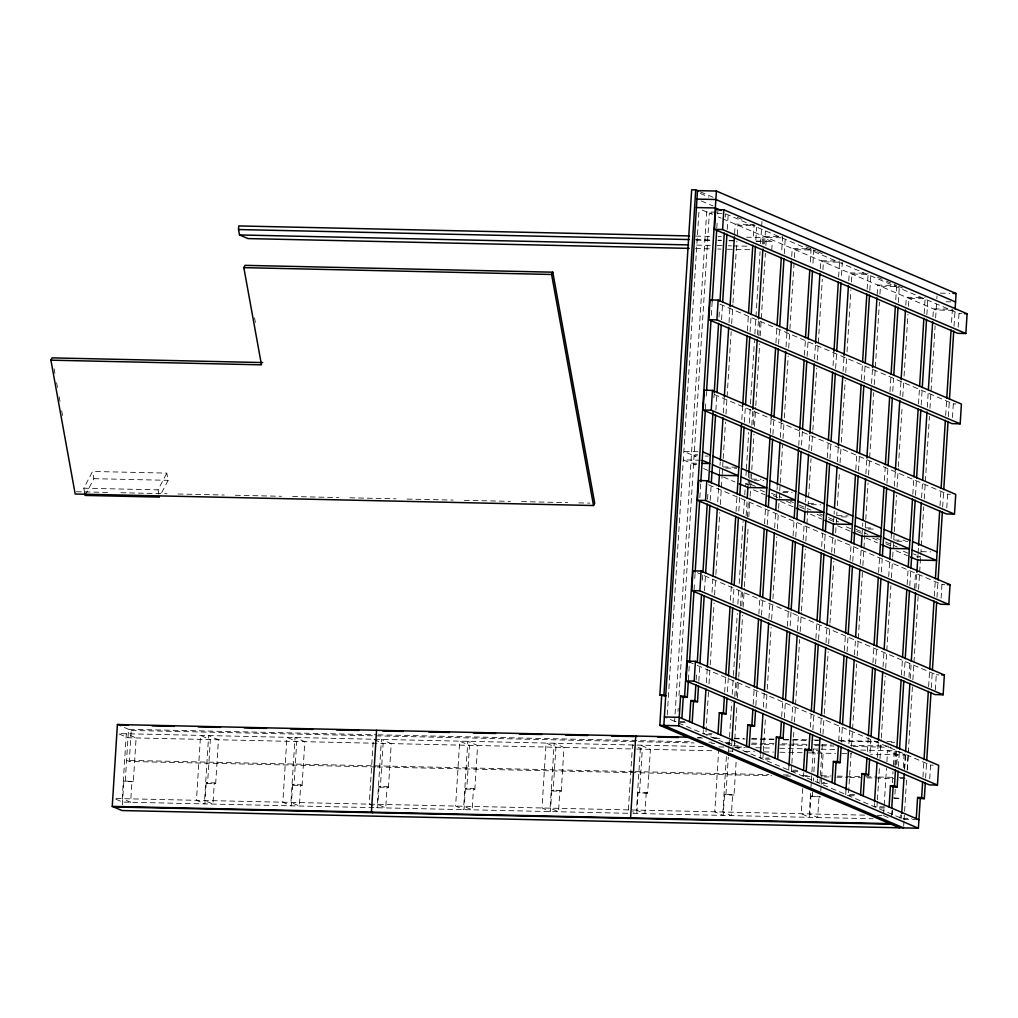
<?xml version="1.0" encoding="UTF-8"?>
<svg xmlns="http://www.w3.org/2000/svg" width="1018" height="1018" viewBox="0 0 1018 1018"><rect width="100%" height="100%" fill="white"/><g stroke="black" fill="none" stroke-linecap="round" stroke-linejoin="round"><path stroke-width="0.75" stroke-dasharray="5 3.75" d="M122.364 804.907L123.865 780.908L133.358 781.684L136.107 737.935L126.308 733.749L122.224 798.659L130.635 802.26L131.971 781.099M133.358 781.684L125.252 781.506L128.535 729.295L376.571 734.792M375.706 766.948L129.261 761.477L131.207 730.44L118.737 725.109M206.209 782.74L204.873 803.902L196.461 800.313L200.546 735.403L210.344 739.59L207.596 783.326L215.689 783.516L218.437 739.768L208.639 735.581L204.554 800.492L212.978 804.093L214.302 782.918L206.209 782.74L207.596 783.326M292.599 784.662L291.263 805.823L282.851 802.222L286.936 737.312L296.734 741.498L293.986 785.247L302.079 785.425L304.827 741.689L295.029 737.49L290.944 802.4L299.368 806.001L300.692 784.84L292.599 784.662L293.986 785.247M378.989 786.57L377.653 807.745L369.241 804.144L373.326 739.233L383.124 743.42L380.376 787.168L388.469 787.347L391.217 743.598L381.419 739.412L377.334 804.322L385.758 807.923L387.082 786.749L378.989 786.57L380.376 787.168M465.379 788.492L464.043 809.654L455.619 806.065L459.703 741.155L469.514 745.341L466.753 789.077L474.859 789.268L477.607 745.52L467.809 741.333L463.724 806.243L472.148 809.844L473.472 788.67L465.379 788.492L466.753 789.077M551.769 790.413L550.433 811.575L542.009 807.974L546.093 743.064L555.904 747.25L553.143 790.999L561.249 791.177L563.997 747.441L554.199 743.242L550.114 808.152L558.526 811.753L559.862 790.592L551.769 790.413L553.143 790.999M628.399 809.895L632.483 744.985L636.683 746.779M646.252 792.5L644.916 813.675L636.505 810.073L640.589 745.163L650.387 749.35L647.639 793.098L638.159 792.322L636.823 813.497L632.611 811.69M647.639 793.098L639.533 792.92L642.294 749.172L638.082 747.377M667.248 714.941L699.01 210.293M678.001 711.391L678.204 708.223M678.993 695.523L709.355 213.08L715.654 213.22M688.384 679.935L689.275 665.67M694.06 589.575L694.365 584.828M694.76 578.479L695.167 572.141M699.85 497.637L700.753 483.372M705.436 408.867L705.83 402.517M706.237 396.18L706.53 391.421M711.315 315.338L712.218 301.073M716.799 228.147L717.308 220.219M717.703 213.882L717.906 210.713M696.159 679.999L696.554 673.661M702.433 580.133L702.84 573.796M707.523 499.291L708.019 491.363M713.911 397.834L714.102 394.666M718.988 316.992L719.497 309.065M725.274 217.114L725.478 213.945M698.832 681.144L699.824 665.288M704.507 590.784L705.512 574.941M710.195 500.436L711.2 484.581M715.883 410.076L716.876 394.221M721.571 319.716L722.564 303.86M727.246 229.355L728.15 215.091M703.349 730.377L703.145 733.545L712.053 733.749M706.339 682.76L707.243 668.482M712.027 592.311L712.829 579.611M717.715 501.849L718.619 487.571M719.484 473.904L719.917 466.931M720.019 465.353L720.222 462.172M723.314 412.977L724.205 398.7M729.003 322.528L729.906 308.238M734.589 233.656L735.2 224.125L754.096 224.545L753.193 238.823M708.515 691.846L705.818 734.691L714.725 734.881M709.012 683.905L710.106 666.446M710.208 664.856L714.102 602.974M714.598 595.034L715.807 575.997M715.896 574.406L719.79 512.512M720.299 504.584L722.195 474.426M722.246 473.624L722.589 468.076M722.691 466.486L723.085 460.149M723.187 458.558L725.49 422.05M725.987 414.122L731.178 331.601M731.675 323.66L732.871 304.624M732.973 303.033L736.867 241.139M737.274 234.789L737.872 225.271L755.191 225.652M718.772 748.485L714.789 811.817L723.213 815.405L724.536 794.244L734.029 795.02L736.192 760.65M724.663 692.189L725.669 676.334M730.453 600.251L731.357 585.986M736.039 511.469L737.032 495.626M741.829 419.531L742.72 405.266M747.403 330.761L748.408 314.906M727.437 691.744L728.341 677.479M733.024 602.974L734.029 587.119M738.813 511.036L739.704 496.771M744.4 422.254L745.392 406.411M750.088 331.906L750.979 317.641M755.865 239.955L756.667 227.281M726.381 756.578L722.895 811.995L731.306 815.596L732.642 794.422M728.608 751.513L728.913 746.741M729.015 745.176L729.41 738.813M729.512 737.248L731.713 702.305M732.196 694.467L733.304 676.919M733.393 675.456L737.299 613.434M737.885 604.158L738.801 589.638M739.183 583.568L743.089 521.394M743.56 513.848L744.667 496.415M744.756 494.837L745.392 484.886M745.99 475.368L746.283 470.609M746.385 469.018L748.688 432.523M749.286 423.004L750.381 405.546M750.482 403.955L754.478 340.47M754.872 334.133L760.064 251.611M760.561 243.671L761.96 221.453M734.029 795.02L725.923 794.829L728.29 757.341M762.749 243.862L762.482 237.55L746.614 237.207M731.662 745.736L731.853 742.555M734.754 696.541L735.747 680.66M740.442 606.079L741.448 590.211M746.13 515.617L747.136 499.749M748.039 485.471L748.434 479.122M748.535 477.531L748.828 472.772M751.831 425.168L752.722 410.878M757.519 334.706L758.512 318.838M763.207 244.256L763.704 236.316L782.6 236.736L781.608 252.591M732.667 751.602L733.164 743.662M736.154 696.147L737.057 681.767M741.829 605.837L742.746 591.305M747.416 517.106L748.434 500.856M749.439 484.988L749.732 480.216M749.833 478.638L750.139 473.879M753.231 424.671L754.134 410.394M758.817 335.8L759.822 319.932M764.607 243.76L765.409 231.061M734.729 740.531L734.334 746.868L747.696 747.174M734.831 738.941L736.93 705.614M737.426 697.674L738.623 678.637M738.724 677.046L742.618 615.152M743.115 607.224L744.311 588.175M744.413 586.597L748.205 526.281M748.815 516.762L750.011 497.726M750.113 496.135L751.106 480.267M751.208 478.676L754.007 434.241M754.503 426.313L755.7 407.264M755.801 405.673L759.695 343.791M760.191 335.851L765.383 253.329M765.88 245.389L766.376 237.461L782.129 237.805M771.759 250.212L772.28 241.737L762.482 237.55M753.18 704.38L754.185 688.524M758.868 614.019L759.772 599.755M764.556 523.659L765.447 509.394M770.244 433.299L771.135 419.034M775.92 342.951L776.823 328.674M755.852 705.525L756.858 689.67M761.54 615.165L762.444 600.9M767.228 524.804L768.221 508.949M772.916 434.444L773.807 420.179M778.592 344.084L779.597 328.241M784.28 253.737L785.183 239.459M760.37 754.745L760.179 757.914L769.086 758.117M763.373 707.141L764.264 692.851M768.959 618.27L769.964 602.401M774.647 527.808L775.551 513.53M776.543 497.662L776.95 491.312M777.052 489.722L777.243 486.553M780.348 437.358L781.239 423.068M786.036 346.896L786.927 332.619M791.724 256.434L792.22 248.507L811.117 248.926L810.124 264.782M763.245 752.709L762.851 759.059L771.759 759.263M763.347 751.131L765.447 717.805M766.045 708.274L767.139 690.828M767.241 689.237L771.135 627.342M771.631 619.415L772.535 605.125M772.929 598.775L776.823 536.893M777.319 528.953L778.528 509.903M778.617 508.326L779.215 498.795M779.266 498.006L779.623 492.457M779.724 490.867L780.119 484.517M780.221 482.926L782.613 444.841M783.02 438.491L783.911 424.213M784.318 417.864L788.212 355.969M788.708 348.041L789.803 330.583M789.904 328.992L794.002 263.929M794.396 257.579L794.893 249.652L813.789 250.072L812.898 264.336M781.697 716.557L782.702 700.715M787.385 626.21L788.377 610.355M793.073 535.85L794.065 519.994M798.748 445.49L799.652 431.225M804.436 355.129L805.442 339.287M784.369 717.703L785.374 701.86M790.159 625.765L791.05 611.5M795.745 536.995L796.738 521.14M801.522 445.044L802.426 430.779M807.109 356.275L808.114 340.419M788.988 765.345L788.683 770.104L797.603 770.308M791.788 720.909L792.78 705.041M797.476 630.447L798.468 614.579M803.164 539.998L804.169 524.13M805.022 510.463L805.467 503.49M805.556 501.912L805.76 498.731M808.852 449.536L809.755 435.259M814.553 359.087L815.443 344.797M820.241 268.625L820.737 260.697L839.634 261.117M791.368 771.25L791.762 764.9M791.864 763.309L794.053 728.404M794.46 722.055L799.652 639.533M800.148 631.593L801.344 612.556M801.446 610.965L805.34 549.071M805.836 541.143L811.028 458.622M811.537 450.681L812.733 431.645M812.835 430.054L816.729 368.16M817.225 360.219L822.315 279.288M822.913 269.77L823.409 261.83L842.306 262.25L841.313 278.105M802.769 788.403L801.179 813.726L809.603 817.327L810.926 796.165L820.406 796.929L810.926 796.165M803.571 775.729L803.775 772.56M810.315 727.17L811.117 714.483M815.902 638.388L816.894 622.545M821.679 546.45L822.48 533.763M827.265 457.68L828.27 441.825M833.055 365.729L833.857 353.055M838.641 276.96L839.532 262.695M812.886 729.893L813.789 715.629M818.574 639.533L819.465 625.268M824.262 549.173L825.153 534.908M829.937 458.825L830.942 442.97M835.625 368.465L836.529 354.2M810.57 793.327L809.285 813.904L817.696 817.505L819.032 796.343M810.977 786.99L811.27 782.244M811.371 780.666L813.357 748.994L823.168 753.193L821.691 776.619M812.313 796.75L812.606 792.068M813.293 781.124L813.497 778.006M813.891 771.759L815.062 753.002L812.262 751.806M817.403 779.114L817.2 782.295L824.631 782.46M820.304 733.1L821.297 717.232M825.992 642.638L826.985 626.77M831.681 552.189L832.686 536.308M833.577 522.03L833.984 515.681M834.073 514.103L834.276 510.921M837.369 461.727L838.374 445.859M843.069 371.265L843.96 356.987M848.757 280.815L849.254 272.875L868.15 273.295M820.279 777.09L819.872 783.44L827.303 783.605M820.381 775.5L822.468 742.173M822.977 734.245L824.173 715.196M824.275 713.605L828.168 651.724M828.665 643.783L829.861 624.734M829.963 623.156L833.857 561.262M834.353 553.321L835.256 539.044M835.651 532.694L836.656 516.826M836.745 515.235L836.949 512.067M837.356 505.717L839.545 470.8M840.041 462.872L840.944 448.582M841.339 442.245L845.233 380.35M845.742 372.41L846.632 358.132M847.04 351.783L850.933 289.888M851.43 281.961L851.926 274.02L867.68 274.376M820.801 790.681L821.106 785.998M821.195 784.433L821.59 778.185M838.73 740.939L839.723 725.083M844.418 650.578L845.411 634.723M850.094 560.218L851.099 544.375M855.782 469.871L856.787 454.015M861.47 379.51L862.462 363.655M867.158 289.15L868.049 274.885M841.402 742.084L842.395 726.228M847.091 651.724L848.083 635.868M852.779 561.363L853.771 545.508M858.454 471.003L859.459 455.161M864.142 380.656L865.135 364.8M869.83 290.295L870.823 274.44M846.022 789.713L845.716 794.485L854.624 794.676M848.91 743.7L849.814 729.41M854.509 654.828L855.502 638.96M860.197 564.366L861.19 548.498M862.055 534.832L862.488 527.871M862.59 526.281L862.793 523.112M865.885 473.917L866.789 459.627M871.573 383.455L872.477 369.178M877.172 294.584L877.77 285.065L896.667 285.485L886.334 281.07M851.086 752.773L848.388 795.618L857.296 795.821M851.493 746.423L856.685 663.901M857.181 655.974L862.475 571.861M862.87 565.512L864.766 535.366M864.791 534.552L865.16 529.016M865.262 527.426L865.669 521.076M865.771 519.485L868.061 482.99M868.558 475.062L873.749 392.528M874.246 384.6L879.437 302.079M879.946 294.138L880.443 286.211L897.761 286.592M867.349 751.538L868.239 737.274M872.935 662.769L873.928 646.914M878.61 572.409L879.514 558.144M884.4 480.471L885.202 467.784M889.986 391.688L890.877 377.423M895.764 299.75L896.565 287.076M870.021 752.684L870.81 739.997M875.607 663.914L876.6 648.059M881.384 571.963L882.186 559.289M886.971 483.194L887.874 468.929M892.761 391.256L893.55 378.569M898.347 302.473L899.238 288.209M874.437 803.495L874.233 806.663L887.594 806.969M877.325 757.468L878.33 741.6M883.026 667.019L884.018 651.138M888.714 576.557L889.707 560.689M890.61 546.411L891.005 540.062M891.106 538.471L891.412 533.712M894.402 486.095L895.395 470.227M900.09 395.646L901.095 379.778M905.791 305.184L906.287 297.256L925.184 297.676M877.312 801.459L876.905 807.808L884.337 807.974M877.401 799.881L879.501 766.554M879.997 758.614L881.206 739.564M881.295 737.986L885.189 676.092M885.698 668.152L890.89 585.63M891.386 577.702L892.582 558.653M892.684 557.075L893.677 541.194M893.779 539.616L894.186 533.267M894.275 531.676L896.578 495.181M897.074 487.24L898.27 468.204M898.372 466.613L902.164 406.309M902.762 396.791L903.666 382.501M904.06 376.151L907.954 314.269M908.463 306.329L908.959 298.389L924.7 298.745M883.624 813.98L886.513 768.056M886.907 761.731L887.607 750.648L897.405 754.834L896.718 765.765M892.328 782.715L893.015 771.695M893.41 765.396L894.504 748.077M891.615 815.736L891.972 810.035M894.809 765.078L895.738 750.228M892.226 814.616L892.506 810.086M895.764 765.307L896.756 749.464M901.439 674.959L902.444 659.104M907.127 584.599L908.132 568.744M912.815 494.239L913.706 479.974M918.503 403.879L919.496 388.023M924.179 313.519L925.082 299.254M895.242 789.205L894.657 798.583L901.401 798.736M898.436 766.452L899.428 750.597M904.124 676.092L905.117 660.249M909.799 585.744L910.805 569.889M915.487 495.384L916.391 481.12M921.175 405.024L922.168 389.169M926.864 314.664L927.754 300.399M900.103 818.294L900.319 814.794M903.297 767.597L904.188 753.333M908.972 677.288L909.876 663.023M914.558 588.557L915.449 574.292M901.414 818.281L901.617 815.113M904.506 769.086L905.511 753.218M910.194 678.624L911.199 662.756M915.895 588.175L916.785 573.885M917.791 558.017L918.02 554.403M918.083 553.258L918.58 545.33M921.583 497.713L922.575 481.845M927.271 407.264L928.174 392.973M932.959 316.802L933.468 308.874L952.364 309.281L951.359 325.136M904.62 769.074L905.651 752.76M903.653 826.311L903.946 821.551M904.048 819.974L906.745 777.192M907.178 770.232L912.421 686.883M912.866 679.769L918.109 596.561M918.567 589.32L919.559 573.452M919.661 571.861L920.654 555.993M920.756 554.403L923.759 506.799M924.255 498.858L925.247 482.99M925.349 481.399L929.447 416.337M929.943 408.396L935.135 325.875M935.631 317.947L936.675 301.544M936.84 298.719L937.018 295.894M907.343 769.417L908.514 750.8M922.944 776.925L923.835 762.66M928.62 686.565L929.625 670.722M934.308 596.217L935.3 580.362M939.996 505.857L940.988 490.002M945.684 415.497L946.676 399.641M925.616 778.07L926.609 762.215M931.292 687.71L932.297 671.855M936.98 597.35L937.972 581.507M942.668 507.002L943.661 491.147M948.356 416.642L949.349 400.787M954.031 326.282L955.037 310.426L936.14 310.006L722.742 218.806M929.727 778.808L930.592 765.129L694.607 664.27M935.313 690.013L936.267 674.819L697.368 572.714M941.09 598.19L941.955 584.51L705.97 483.652M946.778 507.88L947.643 494.201L711.646 393.342M952.454 417.558L953.319 403.891L717.334 303.033M958.142 327.249L959.007 313.569L725.923 213.958M84.596 492.534L83.807 488.207L92.574 471.461L166.812 473.103L168.123 480.331L159.368 497.077M85.118 495.422L93.885 478.676L92.574 471.461M158.833 494.188L158.057 489.849L166.812 473.103M716.125 212.151L706.683 211.948L674.629 721.355L689.479 721.686M717.232 213.258L721.953 213.36M695.828 236.074L711.697 236.43M718.046 236.57L721.215 236.634M695.599 239.688L711.467 240.032M717.817 240.172L720.999 240.248M728.926 240.426L736.867 240.604M755.916 241.024L762.253 241.164M696.108 240.057L711.976 240.401M718.326 240.541L721.495 240.617M729.435 240.795L734.194 240.897M756.412 241.393L772.28 241.737M696.579 245.096L710.869 245.414M717.219 245.554L721.978 245.656M728.328 245.796L731.497 245.872M733.087 245.898L748.955 246.254M695.574 248.519L711.442 248.876M717.792 249.016L720.973 249.079M727.31 249.219L751.119 249.754M940.352 293.146L949.794 293.362M946.116 301.748L950.837 301.862M959.007 313.569L961.705 313.633M953.319 403.891L956.017 403.942M698.004 451.738L683.829 451.419L691.413 454.652L697.712 454.791M697.228 455.873L694.085 455.797L696.948 457.031M705.105 456.039L708.261 456.115M700.626 460.276L683.307 459.881L690.878 463.126L697.177 463.266M696.694 464.335L693.551 464.272L697.852 466.104M723.073 466.918L737.248 467.224M725.745 468.051L736.765 468.305M751.589 479.096L761.031 479.313M754.262 480.241L763.716 480.458M947.643 494.201L950.341 494.264M783.249 491.363L789.548 491.49M782.778 492.432L792.22 492.636M93.885 478.676L168.123 480.331M808.623 503.477L816.487 503.643M83.807 488.207L158.057 489.849M811.295 504.623L820.737 504.826M76.388 491.732L109.779 492.47M120.9 492.725L167.016 493.743M178.15 493.997L224.253 495.015M235.387 495.257L281.49 496.288M292.624 496.529L338.727 497.56M349.861 497.802L395.977 498.82M407.098 499.074L453.214 500.092M464.335 500.347L510.451 501.365M521.585 501.619L567.688 502.637M578.822 502.879L589.944 503.134M837.127 515.655L848.159 515.91M841.377 516.839L849.254 517.017M865.644 527.846L873.52 528.024M868.29 528.978L876.167 529.156M894.135 540.024L905.155 540.265M896.833 541.182L907.865 541.423M921.341 551.654L930.796 551.858M916.544 556.871L920.603 556.961L913.286 553.83M941.955 584.51L944.653 584.574M936.267 674.819L938.978 674.883M680.266 722.564L686.208 722.704M697.737 737.414L700.918 737.477M712.053 737.732L720.006 737.91M734.309 738.228L743.853 738.432M751.806 738.61L774.062 739.106M783.605 739.322L791.546 739.488M793.137 739.526L807.452 739.844M813.815 739.984L818.574 740.099M839.252 740.557L877.414 741.397M886.945 741.613L894.898 741.791M697.483 737.948L703.845 738.088M714.98 738.33L722.933 738.508M734.054 738.763L745.189 739.004M751.551 739.144L773.807 739.641M783.351 739.857L808.788 740.417M815.151 740.557L818.319 740.633M840.588 741.129L878.75 741.969M891.463 742.249L894.644 742.326M378.162 734.831L691.387 741.778M708.884 742.173L712.066 742.249M724.778 742.529L731.14 742.669M751.806 743.127L774.074 743.624M782.015 743.802L791.559 744.005M793.149 744.043L807.452 744.362M813.815 744.502L820.177 744.642M821.768 744.68L831.312 744.883M850.386 745.316L888.549 746.156M131.207 730.44L694.06 742.924M711.557 743.318L714.738 743.382M725.859 743.636L735.403 743.84M751.297 744.196L762.431 744.438M764.022 744.476L773.565 744.692M779.928 744.832L806.956 745.43M814.896 745.609L819.668 745.71M821.259 745.749L833.984 746.029M853.059 746.461L891.221 747.301M733.138 745.761L740.57 745.927M703.311 746.55L118.203 733.571L128.001 737.757L635.207 749.019M718.873 746.907L724.269 747.021M735.111 747.263L744.654 747.479M755.789 747.721L773.273 748.103M779.635 748.255L803.482 748.777M813.026 748.994L819.388 749.133M820.979 749.172L835.282 749.49M860.719 750.05L895.7 750.826L905.498 755.012L870.53 754.236M636.797 749.057L713.122 750.75M728.672 751.093L732.731 751.182M744.921 751.449L754.453 751.666M763.996 751.869L773.54 752.086M779.89 752.226L802.159 752.722M808.521 752.862L835.549 753.46M841.899 753.6L851.442 753.816M930.592 765.129L933.29 765.192M792.844 771.275L800.275 771.44M633.781 771.593L126.588 760.331L129.261 761.477M635.372 771.631L768.934 774.596M783.249 774.914L789.599 775.054M802.324 775.334L808.686 775.474M821.399 775.754L830.942 775.97M837.305 776.11L859.561 776.607M865.924 776.747L877.058 776.989M878.649 777.027L892.951 777.345M899.314 777.485L904.086 777.587L906.758 778.732M377.296 766.987L771.606 775.741M785.921 776.06L790.693 776.161M804.996 776.48L812.949 776.658M824.084 776.899L830.433 777.039M836.796 777.179L847.93 777.434M849.521 777.459L860.643 777.714M867.005 777.854L894.033 778.452M900.396 778.592L905.167 778.706M893.27 797.985L901.363 798.163M864.587 815.138L114.118 798.481L122.542 802.082L631.325 813.369M877.312 815.418L882.084 815.52M902.902 818.319L911.81 818.51M632.916 813.407L873.011 818.739M917.447 819.719L904.086 819.426L665.848 717.601M700.422 191.88L713.58 197.505M700.282 193.458L708.91 197.148M701.351 200.966L713.045 205.967M737.248 217.356L744.565 220.473M805.951 246.712L816.181 251.09M817.645 251.713L824.949 254.831M877.567 277.316L884.871 280.446M898.029 286.071L905.333 289.188M702.28 210.064L712.511 214.429M718.352 216.936L721.278 218.183M755.356 486.337L749.502 483.83L745.456 483.741L751.309 486.248M771.44 493.208L781.684 497.586M790.452 501.34L793.378 502.587M799.232 505.081L810.926 510.082M819.694 513.836L822.62 515.083M828.474 517.589L838.705 521.954M856.253 529.462L867.96 534.463M876.727 538.204L879.654 539.464M885.507 541.958L897.202 546.959M760.077 489.989L764.467 491.872M773.247 495.613L777.625 497.497M786.405 501.25L792.259 503.745M799.563 506.875L806.88 509.993M817.11 514.37L821.501 516.241M828.805 519.371L834.658 521.865M846.352 526.866L850.743 528.749M856.596 531.243L863.9 534.374M872.68 538.115L878.534 540.622M885.838 543.739L890.228 545.623M903.386 551.247L907.776 553.118M703.603 468.56L707.904 470.405M723.505 477.06L734.983 481.972M753.447 489.862L764.938 494.773M780.526 501.441L793.455 506.964M810.481 514.243L821.971 519.155M837.56 525.81L850.475 531.332M866.051 537.988L877.529 542.899M896.031 550.802L907.572 555.739M690.229 662.413L693.143 663.66M883.522 815.558L890.534 818.561M724.536 794.244L725.923 794.829M638.159 792.322L639.533 792.92M559.862 790.592L561.249 791.177M473.472 788.67L474.859 789.268M387.082 786.749L388.469 787.347M300.692 784.84L302.079 785.425M214.302 782.918L215.689 783.516M123.865 780.908L125.252 781.506M254.551 317.82L255.391 322.439M54.069 368.783L54.921 373.453M56.614 382.781L57.466 387.451M59.159 396.791L59.998 401.461M61.704 410.801L62.543 415.471"/><path stroke-width="1.5" d="M916.264 818.612L917.587 797.45L920.259 798.583L918.401 828.219L122.007 810.544L112.247 806.383L117.401 724.536L688.206 737.197M689.224 248.379L248.023 238.581L239.51 234.942L238.53 229.534L238.746 225.932L689.479 235.934M376.571 730.288L371.417 812.135L372.753 812.695M659.88 694.963L665.708 695.816L659.88 694.963L691.667 189.781L695.714 189.87L698.59 191.091M899.505 827.799L659.804 725.35L661.662 695.727M663.927 695.052L695.714 189.87M918.401 828.219L678.701 725.77L680.558 696.147L684.605 696.236L687.29 697.368L688.283 681.526M681.907 718.453L683.231 697.279L680.558 696.147M684.605 696.236L716.392 191.053L697.495 190.633L663.851 725.44L903.551 827.889M686.081 680.915L687.328 661.166L695.421 661.344L938.685 765.307L937.451 785.069L929.345 784.891L686.081 680.915L694.174 681.093L937.451 785.069M691.756 590.605L693.004 570.856L701.109 571.034L944.373 674.998L943.126 694.76L935.033 694.581L691.756 590.605L699.862 590.784L943.126 694.76M697.445 500.296L698.692 480.534L706.785 480.725L950.048 584.688L948.814 604.45L940.708 604.259L697.445 500.296L705.538 500.474L948.814 604.45M703.12 409.987L704.367 390.225L712.473 390.403L955.737 494.379L954.49 514.128L946.396 513.95L703.12 409.987L711.226 410.165L954.49 514.128M708.808 319.677L710.055 299.916L718.148 300.094L961.412 404.07L960.178 423.819L952.072 423.641L708.808 319.677L716.901 319.856L960.178 423.819M714.483 229.355L715.73 209.606L723.836 209.784L967.1 313.76L965.853 333.51L957.76 333.331L714.483 229.355L722.589 229.546L965.853 333.51M689.479 662.502L693.971 591.165M695.167 572.141L699.646 500.805M700.842 481.781L705.334 410.445M706.632 389.843L711.022 320.097M712.218 301.073L716.71 229.737M689.479 721.686L690.815 700.524L694.861 700.613L697.534 701.758L698.526 685.903M694.174 681.093L695.421 661.344M699.862 590.784L701.109 571.034M705.538 500.474L706.785 480.725M711.226 410.165L712.473 390.403M716.901 319.856L718.148 300.094M722.589 229.546L723.836 209.784M692.151 722.831L693.487 701.669L690.815 700.524M694.861 700.613L695.854 684.758M697.254 662.565L701.542 594.397M702.942 572.205L707.23 504.037M708.617 481.845L713.007 412.099M714.203 393.075L718.593 323.33M719.993 301.137L724.282 232.969M699.926 663.711L704.214 595.543M705.614 573.35L709.902 505.183M711.289 482.99L715.578 414.822M716.977 392.63L721.266 324.475M722.665 302.282L726.954 234.115M703.438 728.786L705.945 689.11M707.332 666.892L711.633 598.648M713.033 576.43L717.321 508.198M718.721 485.98L719.421 474.872M720.311 460.581L723.009 417.736M724.307 397.109L728.71 327.287M730.008 306.647L734.398 236.825M717.995 733.876L719.319 712.702L723.378 712.804L726.05 713.936L727.043 698.094M720.668 735.021L721.991 713.847L719.319 712.702M723.378 712.804L724.371 696.948M725.77 674.756L730.059 606.588M731.446 584.396L735.734 516.228M737.134 494.035L741.524 424.29M742.72 405.266L747.11 335.52M748.51 313.328L752.798 245.16M728.443 675.901L732.731 607.733M734.131 585.541L738.419 517.373M739.806 495.181L744.094 427.013M745.494 404.82L749.782 336.653M751.182 314.46L755.471 246.305M731.955 740.977L734.449 701.3M735.849 679.082L740.15 610.838M741.549 588.62L745.838 520.389M747.237 498.171L747.937 487.062M748.828 472.772L751.526 429.927M752.824 409.3L757.214 339.465M758.512 318.838L762.915 249.016M746.512 746.067L747.836 724.892L751.882 724.981L754.567 726.127L755.56 710.271M749.184 747.199L750.508 726.038L747.836 724.892M751.882 724.981L752.887 709.126M754.287 686.934L758.575 618.779M759.962 596.586L764.251 528.418M765.651 506.226L770.041 436.48M771.237 417.456L775.627 347.698M777.027 325.505L781.315 257.35M756.959 688.079L761.248 619.911M762.635 597.719L766.923 529.564M768.323 507.371L772.611 439.203M774.011 417.011L778.299 348.843M779.699 326.651L783.987 258.483M760.471 753.155L762.966 713.478M764.365 691.26L768.666 623.029M770.053 600.811L774.354 532.567M775.754 510.349L776.454 499.24M777.345 484.962L780.043 442.117M781.34 421.477L785.731 351.655M787.029 331.028L791.419 261.206M775.016 758.245L776.352 737.083L780.399 737.172L783.071 738.317L784.076 722.462M777.701 759.39L779.024 738.228L776.352 737.083M780.399 737.172L781.404 721.317M782.791 699.124L787.079 630.956M788.479 608.764L792.767 540.609M794.167 518.416L798.557 448.658M799.754 429.634L804.144 359.888M805.531 337.696L809.819 269.528M785.476 700.269L789.764 632.102M791.151 609.909L795.44 541.741M796.84 519.549L801.128 451.394M802.528 429.202L806.816 361.034M808.216 338.841L812.504 270.673M788.988 765.345L791.482 725.669M792.882 703.451L797.17 635.219M798.57 613.001L802.871 544.757M804.258 522.539L804.958 511.43M805.862 497.153L808.559 454.295M809.857 433.668L814.247 363.846M815.545 343.219L819.935 273.384M803.533 770.435L804.869 749.273L808.916 749.363L811.588 750.495L812.593 734.652M806.205 771.58L807.541 750.406L804.869 749.273M808.916 749.363L809.921 733.507M811.308 711.315L815.596 643.147M816.996 620.955L821.284 552.787M822.684 530.594L826.972 462.439M828.372 440.247L832.66 372.079M833.946 351.464L838.336 281.719M813.98 712.46L818.268 644.292M819.668 622.1L823.956 553.932M825.356 531.74L829.645 463.572M831.044 441.379L835.333 373.224M836.72 351.032L841.008 282.864M817.505 777.536L819.999 737.859M821.399 715.641L825.687 647.397M827.087 625.179L831.388 556.948M832.775 534.73L833.475 523.621M834.48 507.753L837.076 466.486M838.374 445.859L842.764 376.036M844.062 355.397L848.452 285.574M832.05 782.626L833.386 761.451L837.432 761.54L840.105 762.686L841.11 746.83M834.722 783.771L836.058 762.597L833.386 761.451M837.432 761.54L838.425 745.698M839.825 723.505L844.113 655.337M845.513 633.145L849.801 564.977M851.201 542.785L855.489 474.617M856.876 452.425L861.164 384.257M862.564 362.064L866.852 293.909M842.497 724.638L846.785 656.483M848.185 634.29L852.473 566.123M853.873 543.93L858.161 475.762M859.548 453.57L863.849 385.402M865.236 363.21L869.525 295.042M846.022 789.713L848.516 750.05M849.915 727.832L854.204 659.588M855.604 637.37L859.892 569.126M861.292 546.908L861.991 535.799M862.997 519.931L865.593 478.676M866.891 458.049L871.281 388.214M872.579 367.587L876.969 297.765M860.566 794.803L861.902 773.642L865.949 773.731L868.621 774.876L869.614 759.021M863.239 795.949L864.575 774.787L861.902 773.642M865.949 773.731L866.942 757.876M868.341 735.683L872.63 667.528M874.029 645.336L878.318 577.168M879.717 554.975L884.006 486.808M885.393 464.615L889.681 396.447M891.081 374.255L895.369 306.087M871.014 736.828L875.302 668.661M876.702 646.468L880.99 578.313M882.39 556.121L886.678 487.953M888.065 465.76L892.353 397.593M893.753 375.4L898.041 307.232M874.538 801.904L877.032 762.227M878.432 740.01L882.721 671.778M884.12 649.56L888.409 581.316M889.808 559.098L890.508 547.989M891.412 533.712L894.097 490.867M895.395 470.227L899.797 400.405M901.095 379.778L905.486 309.943M889.083 806.994L890.419 785.832L894.466 785.921L897.138 787.067L898.13 771.211M891.755 808.139L893.091 786.978L890.419 785.832M894.466 785.921L895.458 770.066M896.858 747.874L901.146 679.706M902.546 657.513L906.834 589.358M908.221 567.153L912.51 498.998M913.909 476.806L918.198 408.638M919.598 386.446L923.886 318.278M899.53 749.019L903.819 680.851M905.218 658.659L909.507 590.491M910.894 568.298L915.195 500.143M916.582 477.938L920.87 409.783M922.27 387.591L926.558 319.423M901.706 813.522L904.213 773.845M905.6 751.628L909.901 683.396M911.301 661.178L915.589 592.934M916.887 572.307L917.689 559.607M918.58 545.33L921.277 502.472M922.677 480.254L926.978 412.023M928.365 389.805L932.666 321.561M925.311 782.829L924.319 798.672L921.646 797.539L922.639 781.684M924.039 759.492L928.327 691.324M929.714 669.131L934.015 600.964M935.402 578.771L939.69 510.616M941.09 488.411L945.378 420.256M946.778 398.063L951.066 329.896M926.711 760.637L930.999 692.469M932.399 670.277L936.687 602.109M938.074 579.916L942.363 511.749M943.762 489.556L948.051 421.401M949.45 399.196L953.739 331.041M955.126 309.014L956.093 293.502L716.392 191.053M50.9 360.168L261.473 364.838L243.836 267.645L245.033 265.354L552.787 272.188L594.716 503.236L593.519 505.526L75.192 494.023L50.9 360.168L52.096 357.878L262.669 362.561M593.519 505.526L551.591 274.466L552.787 272.188M696.961 199.095L715.858 199.515L955.571 301.964M696.427 207.557L715.323 207.977L721.177 210.484M238.53 229.534L689.25 239.548M239.51 234.942L688.652 244.918M243.836 267.645L551.591 274.466M952.95 293.426L956.093 293.502M964.402 313.697L967.1 313.76M701.898 463.368L709.775 463.546L702.204 460.301M159.368 497.077L85.118 495.422L84.596 492.534M947.351 584.625L950.048 584.688M941.675 674.947L944.373 674.998M683.231 697.279L687.29 697.368M693.487 701.669L697.534 701.758M721.991 713.847L726.05 713.936M664.385 716.977L679.235 717.308L918.936 819.757M750.508 726.038L754.567 726.127M659.804 725.35L678.701 725.77M779.024 738.228L783.071 738.317M128.281 725.312L117.401 724.536M152.127 725.847L174.383 726.343M198.23 726.865L220.499 727.361M244.345 727.895L266.601 728.379M290.448 728.913L312.717 729.41M336.564 729.931L358.82 730.428M382.666 730.962L403.344 731.42M428.782 731.98L449.447 732.438M473.306 732.973L495.562 733.469M519.409 733.991L541.665 734.487M565.524 735.021L587.78 735.518M611.627 736.039L633.883 736.536M657.743 737.07L678.408 737.528M807.541 750.406L811.588 750.495M728.417 754.682L732.464 754.771M836.058 762.597L840.105 762.686M864.575 774.787L868.621 774.876M893.091 786.978L897.138 787.067M917.587 797.45L921.646 797.539M920.259 798.583L924.319 798.672M112.247 806.383L889.745 823.638M113.583 806.943L891.081 824.198M702.725 451.839L710.31 455.071M712.982 456.217L738.826 467.262M741.498 468.407L767.33 479.453M770.015 480.598L795.847 491.63M798.519 492.776L824.364 503.821M827.036 504.966L852.88 516.011M855.553 517.157L881.397 528.202M884.044 529.322L909.876 540.367M912.586 541.525L937.094 551.998M712.447 464.679L738.292 475.724L719.395 475.304L710.78 471.627M740.964 476.869L766.808 487.915L747.912 487.495L739.297 483.817M769.481 489.06L795.312 500.105L776.416 499.685L767.801 496.008M797.997 501.25L823.829 512.296L804.933 511.876L796.318 508.186M826.501 513.428L852.346 524.474L833.449 524.054L824.835 520.376M855.018 525.619L880.863 536.664L861.966 536.244L853.351 532.567M883.509 537.797L909.354 548.842L890.445 548.422L881.842 544.732M912.052 550L936.56 560.473L917.663 560.053L910.448 556.973M687.328 661.166L690.229 662.413M637.064 736.612L635.728 736.039L630.587 817.887L631.923 818.447"/></g></svg>
